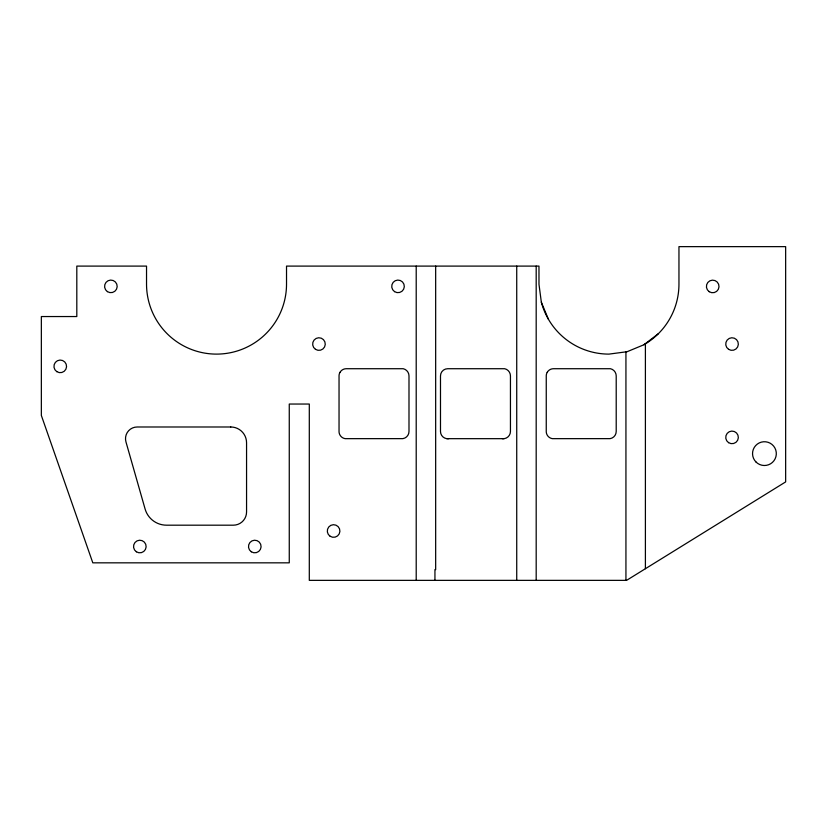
<?xml version="1.0" encoding="UTF-8"?>
<svg xmlns="http://www.w3.org/2000/svg" width="827" height="827" viewBox="0 0 827 827"><rect width="100%" height="100%" fill="white"/><g stroke="black" fill="none" stroke-linecap="round" stroke-linejoin="round"><path stroke-width="1.24" d="M643.954 344.735A69.995 69.995 0 0 0 678.957 284.116L678.957 246.642L785.65 246.642L785.65 481.903L626.587 580.358L309.298 580.358L309.298 404.041L289.264 404.041L289.264 562.836L92.81 562.836L41.35 415.454L41.35 316.545L76.808 316.545L76.808 266.098L146.534 266.098L146.534 284.116A69.995 69.995 0 0 0 216.529 354.111A69.995 69.995 0 0 0 286.524 284.116L286.524 266.098L538.966 266.098L538.987 284.333L541.344 302.227A69.995 69.995 0 0 0 608.961 354.111L627.073 351.723L643.954 344.735L658.457 333.612M448.741 438.672L446.673 438.661A7.267 7.267 0 0 1 440.491 431.467L440.491 375.934A7.205 7.205 0 0 1 447.696 368.718L504.697 368.718A7.391 7.391 0 0 1 510.445 375.934L510.445 431.467A7.267 7.267 0 0 1 504.315 438.641L502.268 438.672M446.89 438.672L503.953 438.672M541.344 302.227L548.342 319.119M645.401 343.629L645.401 568.718M625.936 351.878L625.936 580.358M536.185 266.098L536.185 580.358M516.73 266.098L516.73 580.358M435.664 266.098L435.664 569.607L434.94 569.607L434.94 580.358M416.208 266.098L416.208 580.358M340.011 372.326L339.587 373.173A7.205 7.205 0 0 0 339.039 375.934L339.039 431.467A7.267 7.267 0 0 0 339.69 434.475L340.186 435.384A7.267 7.267 0 0 0 345.221 438.661L402.863 438.641A7.267 7.267 0 0 0 408.993 431.467L408.993 375.934A7.391 7.391 0 0 0 403.235 368.718L346.244 368.718A7.205 7.205 0 0 0 340.011 372.326M547.216 372.326L546.802 373.173A7.205 7.205 0 0 0 546.254 375.934L546.254 431.467A7.267 7.267 0 0 0 546.905 434.475L547.391 435.384A7.267 7.267 0 0 0 552.436 438.661L610.068 438.641A7.267 7.267 0 0 0 616.208 431.467L616.208 375.934A7.391 7.391 0 0 0 610.45 368.718L553.459 368.718A7.205 7.205 0 0 0 547.216 372.326M230.795 426.99L137.189 426.99A11.681 11.681 0 0 0 125.952 441.876L145.107 509.039A22.246 22.246 0 0 0 166.496 525.186L233.359 525.186A13.211 13.211 0 0 0 246.56 511.975L246.56 442.755A15.765 15.765 0 0 0 230.795 426.99M756.023 462.024A11.888 11.888 0 0 0 775.912 456.7A11.888 11.888 0 0 0 761.347 442.135A11.888 11.888 0 0 0 756.023 462.024M56.774 371.633A6.306 6.306 0 0 0 66.553 366.754A6.306 6.306 0 0 0 57.435 360.727A6.306 6.306 0 0 0 56.774 371.633M728.566 442.652A6.306 6.306 0 0 0 738.335 437.772A6.306 6.306 0 0 0 729.228 431.746A6.306 6.306 0 0 0 728.566 442.652M251.315 551.785A6.306 6.306 0 0 0 261.084 546.905A6.306 6.306 0 0 0 251.977 540.879A6.306 6.306 0 0 0 251.315 551.785M136.362 551.785A6.306 6.306 0 0 0 146.131 546.905A6.306 6.306 0 0 0 137.024 540.879A6.306 6.306 0 0 0 136.362 551.785M709.225 291.704A6.306 6.306 0 0 0 719.004 286.824A6.306 6.306 0 0 0 709.886 280.808A6.306 6.306 0 0 0 709.225 291.704M728.566 349.325A6.306 6.306 0 0 0 738.335 344.445A6.306 6.306 0 0 0 729.228 338.419A6.306 6.306 0 0 0 728.566 349.325M394.541 291.631A6.306 6.306 0 0 0 404.31 286.752A6.306 6.306 0 0 0 395.203 280.735A6.306 6.306 0 0 0 394.541 291.631M315.48 349.325A6.306 6.306 0 0 0 325.259 344.445A6.306 6.306 0 0 0 316.141 338.419A6.306 6.306 0 0 0 315.48 349.325M107.407 291.631A6.306 6.306 0 0 0 117.176 286.752A6.306 6.306 0 0 0 108.068 280.735A6.306 6.306 0 0 0 107.407 291.631M330.128 536.268A6.306 6.306 0 0 0 339.897 531.389A6.306 6.306 0 0 0 330.79 525.362A6.306 6.306 0 0 0 330.128 536.268"/></g></svg>
